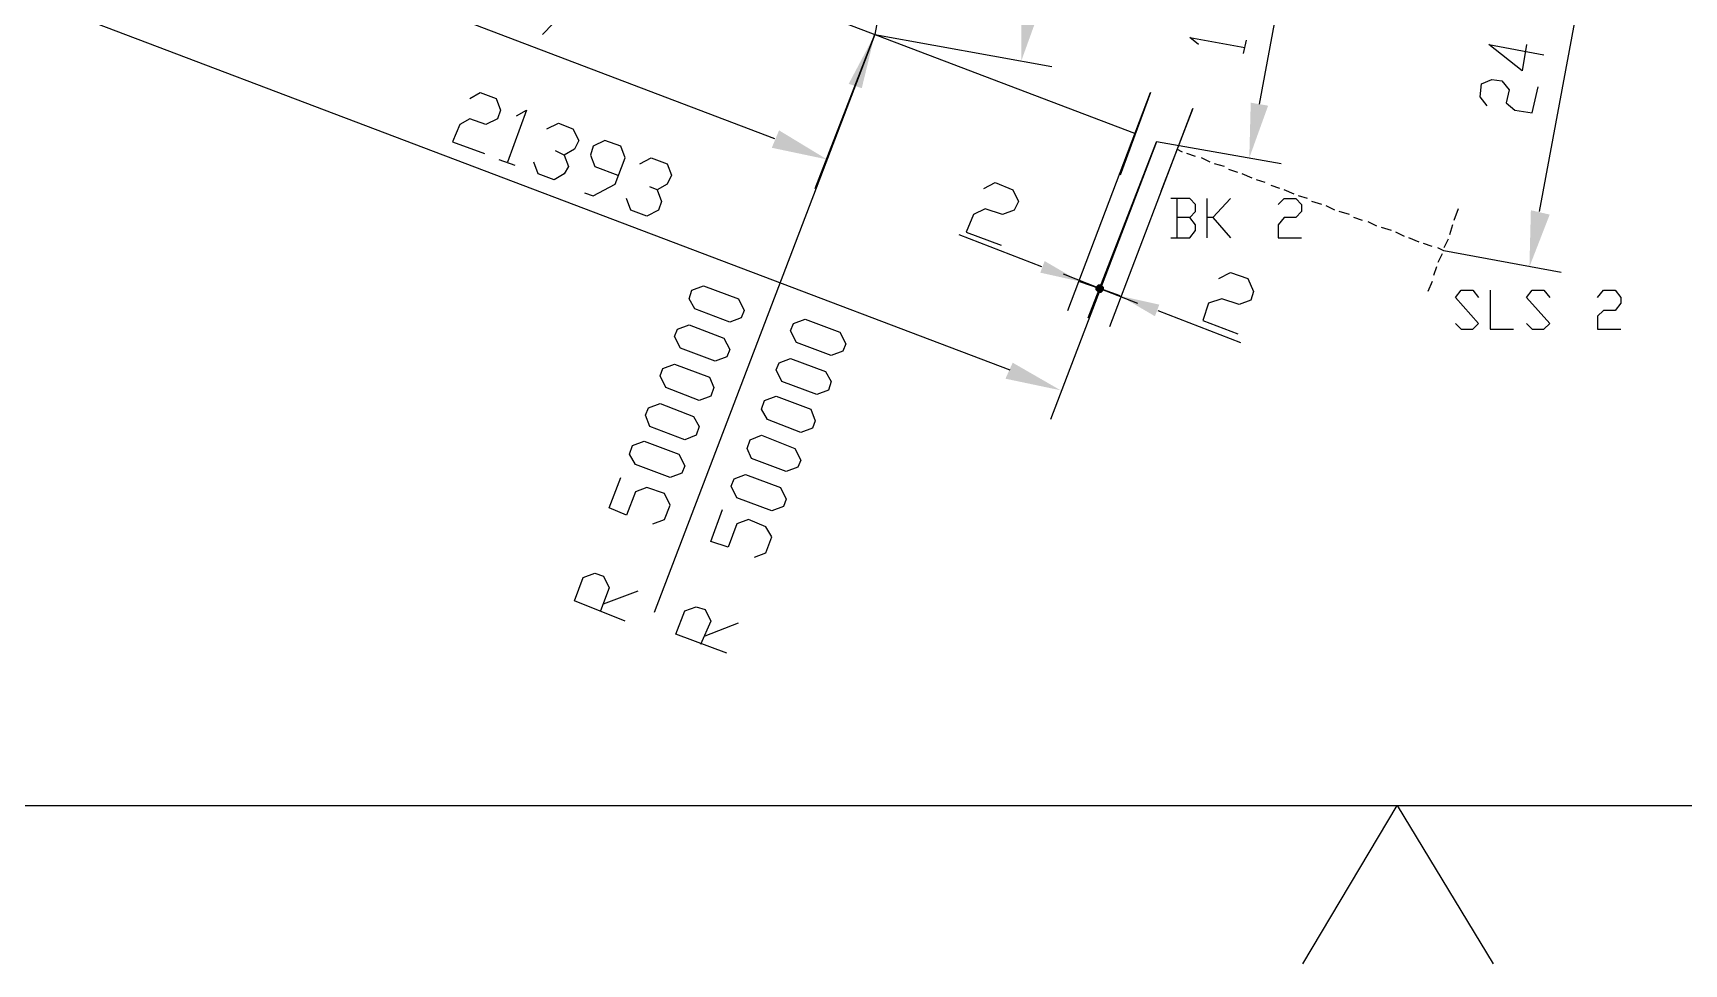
# Model space of a CAD drawing. Header units: millimetres. Extents: x -45 to 90, y -17 to 16.
# Drawn here: x -10.84 to -5.62, y -6.71 to -3.77 of the extents above; entities that cross this region are included whole.
import ezdxf

# ---------------------------------------------------------------- set-up
doc = ezdxf.new("R2010")
doc.units = ezdxf.units.MM
doc.layers.add('PDF_Geometry', color=7, linetype='Continuous')
doc.layers.add('PDF_Solid Fills', color=7, linetype='Continuous')

msp = doc.modelspace()

# ---------------------------------------------------------------- linework, layer by layer
at = {"layer": 'PDF_Geometry', "lineweight": 25}
for points in [[(-44.1267, 7.6371), (-44.1267, -6.2069), (89.3766, -6.2069), (89.3766, 7.6371)], [(-7.5042, -4.6666), (-7.2887, -4.112)], [(-8.5998, -4.6666), (-8.6365, -4.6804), (-8.7465, -4.6391), (-8.7648, -4.607), (-8.7557, -4.5795), (-8.719, -4.5658), (-8.609, -4.607), (-8.5906, -4.6437)], [(-8.6456, -4.7902), (-8.6823, -4.8042), (-8.7923, -4.7629), (-8.8107, -4.7262), (-8.8015, -4.7033), (-8.7648, -4.6896), (-8.6548, -4.7308), (-8.6365, -4.7675)], [(-8.2789, -4.7721), (-8.3156, -4.7858), (-8.4256, -4.7446), (-8.4439, -4.7079), (-8.4348, -4.685), (-8.3981, -4.6712), (-8.2881, -4.7125), (-8.2698, -4.7491)], [(-8.3248, -4.8958), (-8.3614, -4.9096), (-8.4715, -4.8683), (-8.4898, -4.8317), (-8.4806, -4.8087), (-8.4439, -4.795), (-8.3339, -4.8362), (-8.3156, -4.8683)], [(-8.6961, -4.9142), (-8.7327, -4.9279), (-8.8382, -4.8867), (-8.8565, -4.85), (-8.8473, -4.8271), (-8.8107, -4.8133), (-8.7007, -4.8546), (-8.6869, -4.8867)], [(-8.7419, -5.0379), (-8.7786, -5.0517), (-8.8886, -5.0104), (-8.9024, -4.9738), (-8.8932, -4.9508), (-8.8565, -4.9371), (-8.7511, -4.9784), (-8.7327, -5.0104)], [(-8.3752, -5.015), (-8.4119, -5.0288), (-8.5173, -4.9875), (-8.5356, -4.9554), (-8.5265, -4.9279), (-8.4898, -4.9142), (-8.3798, -4.9554), (-8.366, -4.9921)], [(-8.7878, -5.1571), (-8.8244, -5.1709), (-8.9344, -5.1296), (-8.9528, -5.0975), (-8.9436, -5.07), (-8.9069, -5.0563), (-8.7969, -5.0975), (-8.7786, -5.134)], [(-8.421, -5.1388), (-8.4577, -5.1525), (-8.5677, -5.1113), (-8.5815, -5.0792), (-8.5723, -5.0517), (-8.5356, -5.0379), (-8.4302, -5.0792), (-8.4119, -5.1159)], [(-8.4669, -5.2626), (-8.5035, -5.2763), (-8.6136, -5.2351), (-8.6319, -5.1984), (-8.6227, -5.1755), (-8.5861, -5.1617), (-8.476, -5.203), (-8.4577, -5.2396)]]:
    msp.add_lwpolyline(points, close=True, dxfattribs=at)
for points in [[(-12.9776, -2.8788), (-10.5297, -2.8788), (-7.3575, -4.0845)], [(-7.4538, -2.9797), (-8.013, -2.8788), (-8.1781, -3.7727), (-8.8749, -5.5972)], [(-6.9633, -3.9928), (-6.7982, -3.1034)], [(-6.0785, -4.3318), (-5.8493, -3.0989)], [(-8.4944, -4.1026), (-10.516, -3.3327)], [(-9.1912, -3.5985), (-9.0949, -3.6352), (-9.2278, -3.7727)], [(-10.6672, -3.7269), (-7.7517, -4.8317)], [(-8.366, -4.2586), (-8.1781, -3.7727), (-7.6188, -3.8734)], [(-7.1558, -3.8048), (-7.1833, -3.7819), (-7.0091, -3.814)], [(-7.0137, -3.8323), (-7.0045, -3.7911)], [(-6.1198, -3.8048), (-6.1336, -3.8873), (-6.239, -3.8048), (-6.0648, -3.8369)], [(-9.457, -3.9744), (-9.4249, -3.9561), (-9.3745, -3.9744), (-9.3608, -4.0111), (-9.3699, -4.0386), (-9.4066, -4.0569), (-9.457, -4.0386), (-9.4891, -4.0569), (-9.512, -4.112), (-9.4112, -4.1486)], [(-7.5684, -4.6437), (-7.3071, -3.9561), (-7.4034, -4.2172)], [(-6.2436, -3.9974), (-6.2665, -3.9698), (-6.2619, -3.9286), (-6.2298, -3.9148), (-6.1977, -3.9194), (-6.1748, -3.9469), (-6.184, -3.988), (-6.1565, -4.0111), (-6.1015, -4.0203), (-6.0831, -3.9378)], [(-9.3103, -4.0294), (-9.2783, -4.0111), (-9.3379, -4.1761)], [(-7.4354, -4.6941), (-7.1741, -4.0065), (-7.275, -4.2678)], [(-9.2141, -4.0707), (-9.1774, -4.0524), (-9.1316, -4.0707), (-9.1132, -4.1074), (-9.127, -4.1349), (-9.1591, -4.1532), (-9.1866, -4.1395)], [(-9.0949, -4.2724), (-9.0674, -4.2816), (-8.9986, -4.2449), (-8.9665, -4.1624), (-8.9803, -4.1257), (-9.0307, -4.1074), (-9.0674, -4.1257), (-9.0766, -4.1532), (-9.0628, -4.1899), (-8.9895, -4.2172)], [(-6.8945, -4.1807), (-7.2887, -4.112), (-7.6234, -4.9875)], [(-9.3654, -4.167), (-9.3149, -4.1853)], [(-9.1591, -4.1532), (-9.1453, -4.1899), (-9.1591, -4.2128), (-9.1912, -4.2311), (-9.2416, -4.2128), (-9.2553, -4.1761)], [(-8.9207, -4.1807), (-8.884, -4.1624), (-8.8336, -4.1807), (-8.8198, -4.2172), (-8.8336, -4.2449), (-8.8657, -4.2632), (-8.8886, -4.2541)], [(-7.2062, -4.144), (-7.2246, -4.1349)], [(-7.165, -4.1578), (-7.1925, -4.1486)], [(-7.1191, -4.1761), (-7.1466, -4.1624)], [(-7.0733, -4.1899), (-7.1054, -4.1807)], [(-7.032, -4.2082), (-7.0595, -4.1991)], [(-6.9862, -4.2266), (-7.0183, -4.2128)], [(-8.8657, -4.2632), (-8.8519, -4.2999), (-8.8611, -4.3274), (-8.8978, -4.3457), (-8.9482, -4.3274), (-8.962, -4.2907)], [(-7.8343, -4.2586), (-7.7976, -4.2403), (-7.7426, -4.2632), (-7.7242, -4.2999), (-7.738, -4.3274), (-7.7747, -4.3412), (-7.8297, -4.3228), (-7.8663, -4.3412), (-7.8893, -4.3962), (-7.7793, -4.4374)], [(-6.9449, -4.2403), (-6.9724, -4.2311)], [(-6.8991, -4.2586), (-6.9266, -4.2495)], [(-6.8533, -4.277), (-6.8853, -4.2632)], [(-7.1833, -4.3503), (-7.165, -4.3318), (-7.165, -4.3091), (-7.1833, -4.2907), (-7.2429, -4.2907)], [(-7.2246, -4.2907), (-7.2246, -4.4145)], [(-7.1283, -4.4145), (-7.1283, -4.2907)], [(-7.055, -4.2907), (-7.11, -4.3503), (-7.1283, -4.3503)], [(-6.9037, -4.3091), (-6.8853, -4.2907), (-6.8487, -4.2907), (-6.8303, -4.3091), (-6.8303, -4.3318), (-6.8487, -4.3503), (-6.8853, -4.3503), (-6.9037, -4.3732), (-6.9037, -4.4145), (-6.8303, -4.4145)], [(-6.812, -4.2907), (-6.8395, -4.2816)], [(-6.7662, -4.3091), (-6.7982, -4.2999)], [(-6.7249, -4.3274), (-6.7524, -4.3137)], [(-6.3353, -4.3228), (-6.349, -4.3595)], [(-7.2429, -4.4145), (-7.1833, -4.4145), (-7.165, -4.3916), (-7.165, -4.3732), (-7.1833, -4.3503), (-7.2246, -4.3503)], [(-7.11, -4.3503), (-7.055, -4.4145)], [(-6.6791, -4.3412), (-6.7112, -4.3318)], [(-6.6378, -4.3595), (-6.6653, -4.3503)], [(-6.592, -4.3778), (-6.6195, -4.3641)], [(-6.3536, -4.3732), (-6.3628, -4.4053)], [(-7.6509, -4.5062), (-7.9122, -4.4053)], [(-6.5461, -4.3916), (-6.5782, -4.3824)], [(-6.5049, -4.4099), (-6.5324, -4.3962)], [(-6.459, -4.4283), (-6.4911, -4.4145)], [(-6.3673, -4.4191), (-6.3811, -4.4464)], [(-6.4178, -4.442), (-6.4453, -4.4328)], [(-6.0098, -4.5245), (-6.3811, -4.4558), (-6.3994, -4.4464)], [(-6.3857, -4.4649), (-6.3994, -4.4924)], [(-7.4034, -4.5979), (-7.4675, -4.575), (-7.5821, -4.5291)], [(-7.0916, -4.5429), (-7.055, -4.5245), (-6.9999, -4.5429), (-6.9816, -4.5841), (-6.9908, -4.6116), (-7.0275, -4.6254), (-7.0825, -4.607), (-7.1237, -4.6208), (-7.1421, -4.6756), (-7.032, -4.7171)], [(-6.404, -4.5062), (-6.4132, -4.5337)], [(-7.5317, -4.552), (-7.4675, -4.575), (-7.3483, -4.6208)], [(-6.4178, -4.552), (-6.4315, -4.5841)], [(-6.3444, -4.685), (-6.3261, -4.7033), (-6.2894, -4.7033), (-6.2711, -4.685), (-6.3444, -4.6025), (-6.3261, -4.5795), (-6.2894, -4.5795), (-6.2711, -4.6025)], [(-6.2344, -4.5795), (-6.2344, -4.7033), (-6.1611, -4.7033)], [(-6.1198, -4.685), (-6.1015, -4.7033), (-6.0648, -4.7033), (-6.0465, -4.685), (-6.1198, -4.6025), (-6.1015, -4.5795), (-6.0648, -4.5795), (-6.0465, -4.6025)], [(-5.8952, -4.6025), (-5.8768, -4.5795), (-5.8402, -4.5795), (-5.8218, -4.6025), (-5.8218, -4.6208), (-5.8402, -4.6437), (-5.8768, -4.6437), (-5.8952, -4.662), (-5.8952, -4.7033), (-5.8218, -4.7033)], [(-7.2842, -4.6437), (-7.0229, -4.7446)], [(-8.8794, -5.3176), (-8.8428, -5.3038), (-8.8244, -5.258), (-8.8428, -5.2213), (-8.8978, -5.203), (-8.9344, -5.2167), (-8.962, -5.2901), (-9.017, -5.2672), (-8.9803, -5.1709)], [(-8.5586, -5.423), (-8.5219, -5.4093), (-8.5035, -5.3588), (-8.5219, -5.3267), (-8.5769, -5.3038), (-8.6136, -5.3176), (-8.6411, -5.3909), (-8.6961, -5.3726), (-8.6594, -5.2717)], [(-8.9665, -5.6247), (-9.127, -5.5605), (-9.0995, -5.4872), (-9.0628, -5.4734), (-9.0353, -5.4826), (-9.017, -5.5193), (-9.0445, -5.5924)], [(-9.0353, -5.5697), (-8.9253, -5.5284)], [(-8.6456, -5.7256), (-8.8061, -5.666), (-8.7786, -5.5924), (-8.7419, -5.5789), (-8.7144, -5.588), (-8.6961, -5.6247), (-8.7282, -5.6981)], [(-8.7144, -5.6706), (-8.609, -5.6293)], [(-6.8258, -6.7066), (-6.5278, -6.2069), (-6.2252, -6.7066)]]:
    msp.add_lwpolyline(points, dxfattribs=at)
at = {"layer": 'PDF_Geometry', "lineweight": 9}
msp.add_lwpolyline([(-7.2887, -4.112), (-7.2842, -4.112)], dxfattribs=at)
at = {"layer": 'PDF_Solid Fills', "transparency": 33554559}
for points in [[(-7.7151, -3.681), (-7.6555, -3.6902), (-7.7151, -3.8552)], [(-8.2193, -3.9423), (-8.2606, -3.9286), (-8.1781, -3.7727)], [(-6.9908, -3.988), (-6.9358, -3.9974), (-6.9954, -4.1624)], [(-8.4806, -4.0753), (-8.5035, -4.1303), (-8.3293, -4.167)], [(-6.106, -4.3274), (-6.0465, -4.3412), (-6.1106, -4.5062)], [(-7.6417, -4.4879), (-7.6555, -4.5245), (-7.5317, -4.552)], [(-7.4721, -4.561), (-7.4813, -4.5704), (-7.4675, -4.575)], [(-7.4721, -4.561), (-7.4813, -4.5704), (-7.4675, -4.575)], [(-7.4813, -4.5704), (-7.4813, -4.5795), (-7.4675, -4.575)], [(-7.4813, -4.5704), (-7.4813, -4.5795), (-7.4675, -4.575)], [(-7.4813, -4.5795), (-7.4721, -4.5887), (-7.4675, -4.575)], [(-7.4813, -4.5795), (-7.4721, -4.5887), (-7.4675, -4.575)], [(-7.4629, -4.561), (-7.4721, -4.561), (-7.4675, -4.575)], [(-7.4629, -4.561), (-7.4721, -4.561), (-7.4675, -4.575)], [(-7.4721, -4.5887), (-7.4629, -4.5887), (-7.4675, -4.575)], [(-7.4721, -4.5887), (-7.4629, -4.5887), (-7.4675, -4.575)], [(-7.4538, -4.5704), (-7.4629, -4.561), (-7.4675, -4.575)], [(-7.4538, -4.5704), (-7.4629, -4.561), (-7.4675, -4.575)], [(-7.4538, -4.5795), (-7.4538, -4.5704), (-7.4675, -4.575)], [(-7.4538, -4.5795), (-7.4538, -4.5704), (-7.4675, -4.575)], [(-7.4629, -4.5887), (-7.4538, -4.5795), (-7.4675, -4.575)], [(-7.4629, -4.5887), (-7.4538, -4.5795), (-7.4675, -4.575)], [(-7.2796, -4.6254), (-7.2933, -4.662), (-7.4034, -4.5979)], [(-7.7426, -4.8087), (-7.7655, -4.8592), (-7.5913, -4.8958)]]:
    msp.add_solid(points, dxfattribs=at)

doc.saveas('drawing.dxf')
